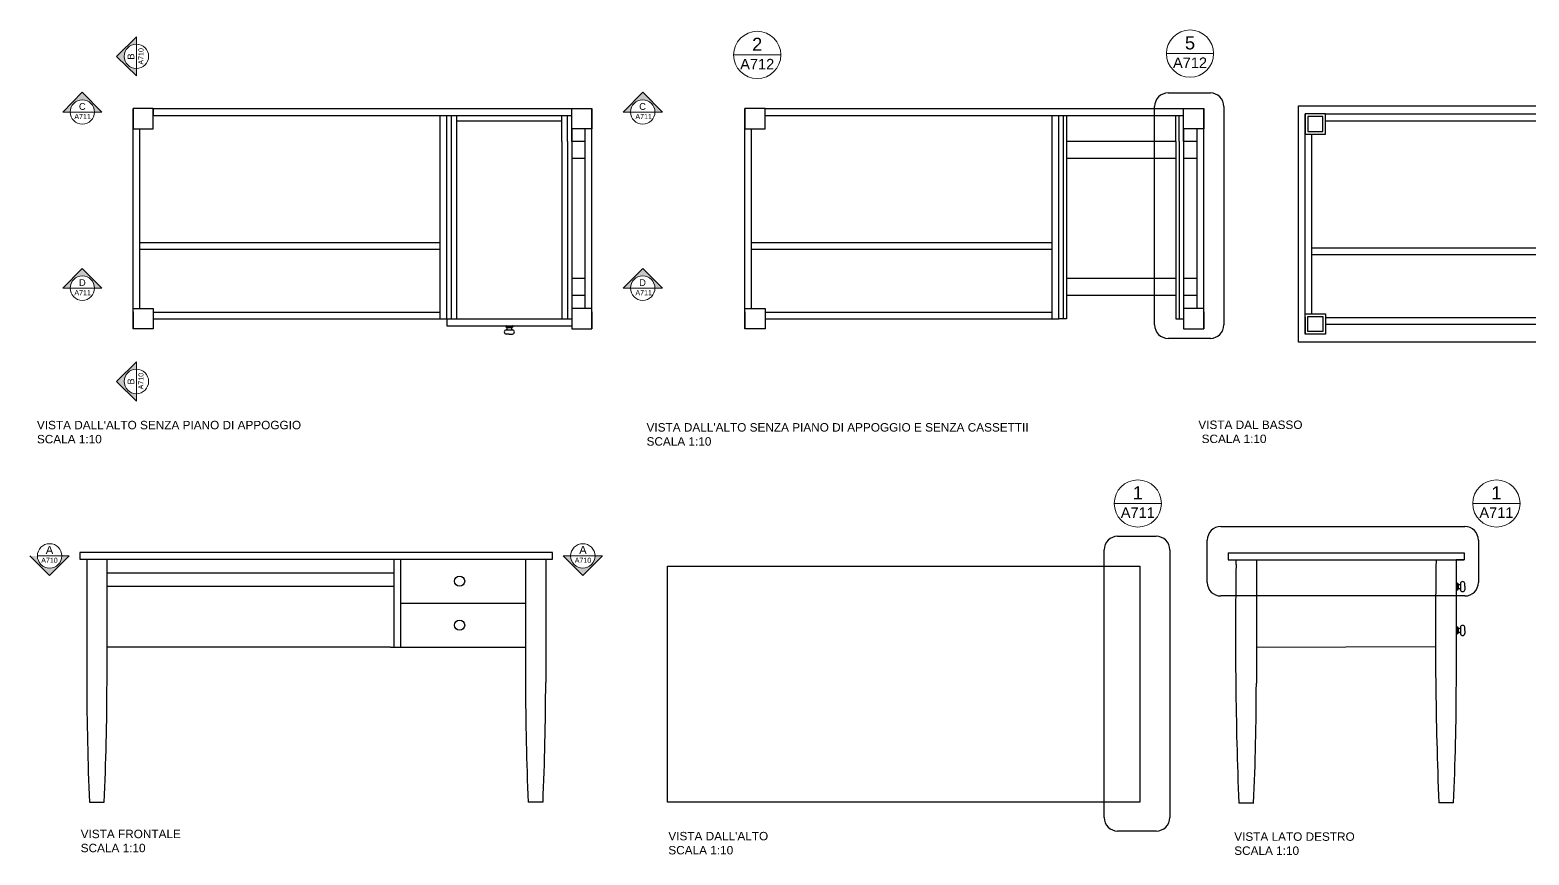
# Model space of a CAD drawing. Header units: millimetres. Extents: x -69 to 1786, y -423 to 412.
# Drawn here: x 26.1 to 470.3, y 167.1 to 411.6 of the extents above; entities that cross this region are included whole.
import ezdxf
from ezdxf.enums import TextEntityAlignment as Align

# ---------------------------------------------------------------- set-up
doc = ezdxf.new("R2010")
doc.units = ezdxf.units.MM
doc.header["$LTSCALE"] = 0.5
doc.layers.add('A-ANNO-SYMB', color=202, linetype='Continuous', lineweight=18)
for name, color, linetype in [('ALTRE LINEE', 70, 'Continuous'), ('CONTRONO SEZIONI', 26, 'Continuous'), ('SIMBOLI', 201, 'Continuous')]:
    doc.layers.add(name, color=color, linetype=linetype)
doc.styles.add('ARIAL', font='arial.ttf')
doc.styles.get("Standard").update_dxf_attribs({"font": 'arial.ttf'})

# ---------------------------------------------------------------- blocks, each defined once
blk = doc.blocks.new('SYMBOL')
at = {"layer": 'A-ANNO-SYMB', "linetype": 'Continuous', "lineweight": 20}
h = blk.add_hatch(color=256, dxfattribs=at)
h.dxf.hatch_style = 1
h.paths.add_polyline_path([(11.206, 4.948), (11.316, 4.948, -1), (11.678, 4.948), (11.788, 4.948), (11.497, 5.241)])
at = {"linetype": 'Continuous', "lineweight": 20}
blk.add_line((11.316, 4.948), (11.678, 4.948), dxfattribs=at)
at = {"layer": 'A-ANNO-SYMB', "linetype": 'Continuous', "lineweight": 20}
for p, q in [((11.206, 4.948), (11.497, 5.241)), ((11.788, 4.948), (11.497, 5.241)), ((11.316, 4.948), (11.206, 4.948)), ((11.678, 4.948), (11.788, 4.948))]:
    blk.add_line(p, q, dxfattribs=at)
blk.add_circle((11.497, 4.948), 0.181, dxfattribs=at)
for tag, p in [('SEZIONE', (11.497, 4.918)), ('TAVOLA', (11.497, 5.08))]:
    blk.add_attdef(tag, text='', height=0.1, dxfattribs=at).set_placement(p, align=Align.TOP_CENTER)
blk = doc.blocks.new('DETAGLI')
at = {"layer": 'A-ANNO-SYMB', "linetype": 'Continuous'}
blk.add_line((486.66, 356.17), (504.76, 356.17), dxfattribs=at)
blk.add_circle((495.71, 356.17), 9.05, dxfattribs=at)
for tag, p in [('TAVOLA', (495.71, 362.76)), ('SEZIONE', (495.71, 354.67))]:
    blk.add_attdef(tag, text='', height=5, dxfattribs=at).set_placement(p, align=Align.TOP_CENTER)

msp = doc.modelspace()

# ---------------------------------------------------------------- hatches: boundary and pattern name
at = {"layer": 'A-ANNO-SYMB', "linetype": 'Continuous', "lineweight": 20}
h = msp.add_hatch(color=256, dxfattribs=at)
h.dxf.hatch_style = 1
h.paths.add_polyline_path([(37.74, 255.76), (35.55, 255.76, -1), (28.31, 255.76), (26.11, 255.76), (31.93, 249.92)])
h = msp.add_hatch(color=256, dxfattribs=at)
h.dxf.hatch_style = 1
h.paths.add_polyline_path([(184.13, 255.76), (186.32, 255.76, 1), (193.56, 255.76), (195.76, 255.76), (189.94, 249.92)])

# ---------------------------------------------------------------- linework, layer by layer
at = {"linetype": 'Continuous', "lineweight": 20}
for p, q in [((35.55, 255.76), (28.31, 255.76)), ((186.32, 255.76), (193.56, 255.76))]:
    msp.add_line(p, q, dxfattribs=at)
at = {"layer": 'A-ANNO-SYMB', "linetype": 'Continuous', "lineweight": 20}
for p, q in [((26.11, 255.76), (31.93, 249.92)), ((37.74, 255.76), (31.93, 249.92)), ((35.55, 255.76), (37.74, 255.76)), ((186.32, 255.76), (184.13, 255.76)), ((184.13, 255.76), (189.94, 249.92)), ((195.76, 255.76), (189.94, 249.92)), ((193.56, 255.76), (195.76, 255.76))]:
    msp.add_line(p, q, dxfattribs=at)
for centre in [(31.93, 255.76), (189.94, 255.76)]:
    msp.add_circle(centre, 3.62, dxfattribs=at)
at = {"layer": 'ALTRE LINEE'}
for p, q in [((56.65, 383.25), (56.65, 388.28)), ((62.65, 388.28), (186.65, 388.33)), ((62.65, 388.28), (62.65, 386.28)), ((192.65, 383.3), (192.65, 388.33)), ((237.97, 383.25), (237.97, 388.28)), ((243.97, 388.28), (367.97, 388.33)), ((373.97, 383.3), (373.97, 388.33)), ((401.99, 389.07), (541.99, 389.07)), ((401.99, 319.07), (401.99, 389.07)), ((401.99, 389.07), (401.99, 389.07)), ((401.99, 389.07), (401.99, 389.07)), ((403.99, 381.67), (403.99, 386.7)), ((409.99, 386.7), (533.99, 386.75)), ((56.65, 327.95), (56.65, 383.25)), ((58.65, 329.02), (58.65, 382.28)), ((62.65, 386.28), (186.65, 386.28)), ((147.65, 325.95), (147.65, 386.28)), ((149.65, 325.95), (149.65, 386.28)), ((150.95, 386.28), (150.95, 378.49)), ((152.55, 386.28), (152.55, 378.49)), ((152.55, 384.68), (183.75, 384.68)), ((183.75, 378.49), (183.75, 386.28)), ((185.35, 378.49), (185.35, 386.28)), ((186.65, 382.33), (186.65, 329.07)), ((186.65, 378.49), (186.65, 382.33)), ((190.65, 329.07), (190.65, 382.33)), ((192.65, 328), (192.65, 383.3)), ((237.97, 327.95), (237.97, 383.25)), ((239.97, 329.02), (239.97, 382.28)), ((243.97, 386.28), (367.97, 386.28)), ((328.97, 325.95), (328.97, 386.28)), ((330.97, 325.95), (330.97, 386.28)), ((332.27, 386.28), (332.27, 378.49)), ((333.27, 386.28), (333.27, 378.49)), ((365.67, 378.49), (365.67, 386.28)), ((366.67, 378.49), (366.67, 386.28)), ((367.97, 382.33), (367.97, 329.07)), ((367.97, 378.49), (367.97, 382.33)), ((371.97, 329.07), (371.97, 382.33)), ((373.97, 328), (373.97, 383.3)), ((409.99, 384.7), (533.99, 384.7)), ((150.95, 378.49), (150.95, 332.91)), ((152.55, 378.49), (152.55, 332.91)), ((183.75, 378.49), (183.75, 332.91)), ((185.35, 378.49), (185.35, 332.91)), ((190.65, 378.49), (186.65, 378.49)), ((332.27, 378.49), (332.27, 332.91)), ((333.27, 378.49), (333.27, 332.91)), ((365.67, 378.49), (333.27, 378.49)), ((365.67, 378.49), (365.67, 332.91)), ((366.67, 378.49), (366.67, 332.91)), ((371.97, 378.49), (367.97, 378.49)), ((403.99, 326.38), (403.99, 381.67)), ((405.99, 327.44), (405.99, 380.7)), ((186.65, 373.49), (186.65, 337.91)), ((190.65, 373.49), (186.65, 373.49)), ((365.67, 373.49), (333.27, 373.49)), ((367.97, 373.49), (367.97, 337.91)), ((371.97, 373.49), (367.97, 373.49)), ((58.65, 348.64), (147.65, 348.64)), ((58.65, 346.64), (147.65, 346.64)), ((239.97, 348.64), (328.97, 348.64)), ((239.97, 346.64), (328.97, 346.64)), ((405.99, 347.06), (494.99, 347.06)), ((405.99, 345.06), (494.99, 345.06)), ((190.65, 337.91), (186.65, 337.91)), ((365.67, 337.91), (333.27, 337.91)), ((371.97, 337.91), (367.97, 337.91)), ((150.95, 332.91), (150.95, 325.95)), ((152.55, 332.91), (152.55, 325.95)), ((183.75, 332.91), (183.75, 325.95)), ((185.35, 332.91), (185.35, 325.95)), ((186.65, 332.91), (186.65, 329.07)), ((190.65, 332.91), (186.65, 332.91)), ((332.27, 332.91), (332.27, 325.95)), ((333.27, 332.91), (333.27, 325.95)), ((365.67, 332.91), (333.27, 332.91)), ((365.67, 332.91), (365.67, 325.95)), ((366.67, 332.91), (366.67, 325.95)), ((367.97, 332.91), (367.97, 329.07)), ((371.97, 332.91), (367.97, 332.91)), ((56.65, 328.05), (56.65, 323.02)), ((62.65, 327.95), (147.65, 327.95)), ((62.65, 325.95), (147.65, 325.95)), ((147.65, 325.95), (149.65, 325.95)), ((149.65, 325.95), (186.65, 325.95)), ((149.65, 325.95), (149.65, 323.95)), ((192.65, 328.1), (192.65, 323.07)), ((237.97, 328.05), (237.97, 323.02)), ((243.97, 327.95), (328.97, 327.95)), ((243.97, 325.95), (328.97, 325.95)), ((328.97, 325.95), (330.97, 325.95)), ((333.27, 325.95), (330.97, 325.95)), ((365.67, 325.95), (367.97, 325.95)), ((373.97, 328.1), (373.97, 323.07)), ((403.99, 326.47), (403.99, 321.44)), ((409.99, 326.38), (494.99, 326.38)), ((409.99, 324.38), (494.99, 324.38)), ((149.65, 323.95), (186.65, 323.95)), ((167.15, 323.75), (167.15, 323.65)), ((169.15, 323.7), (167.15, 323.7)), ((167.21, 322.75), (169.09, 322.75)), ((168.15, 321.45), (167.21, 321.45)), ((167.35, 323.45), (168.95, 323.45)), ((167.54, 322.87), (167.54, 322.75)), ((168.15, 321.45), (169.09, 321.45)), ((168.77, 322.87), (168.77, 322.75)), ((169.15, 323.65), (169.15, 323.75)), ((169.15, 323.75), (169.15, 323.65)), ((541.99, 319.07), (401.99, 319.07)), ((180.93, 256.76), (40.93, 256.76)), ((40.93, 256.76), (40.93, 254.76)), ((40.93, 256.76), (40.93, 254.76)), ((40.93, 256.76), (40.93, 254.76)), ((40.93, 254.76), (180.93, 254.76)), ((42.93, 254.76), (42.93, 218.26)), ((48.93, 254.76), (48.93, 218.26)), ((48.93, 254.26), (48.93, 247.76)), ((133.93, 254.76), (133.93, 228.76)), ((135.93, 254.76), (135.93, 228.76)), ((172.93, 254.76), (172.93, 218.26)), ((178.93, 254.76), (178.93, 218.26)), ((180.93, 254.76), (180.93, 256.76)), ((381.15, 256.62), (451.15, 256.62)), ((381.15, 256.62), (381.15, 254.57)), ((381.15, 254.57), (451.15, 254.57)), ((383.53, 253.19), (383.53, 254.57)), ((389.53, 254.53), (389.53, 218.03)), ((448.78, 254.57), (448.78, 218.07)), ((451.15, 254.57), (448.78, 254.57)), ((451.15, 256.62), (451.15, 254.57)), ((48.93, 250.76), (133.93, 250.76)), ((215.04, 252.76), (355.04, 252.76)), ((215.04, 182.76), (215.04, 252.76)), ((355.04, 252.76), (355.04, 182.76)), ((48.93, 246.76), (133.93, 246.76)), ((448.78, 247.47), (448.78, 245.87)), ((448.98, 247.67), (449.08, 247.67)), ((449.08, 245.67), (448.98, 245.67)), ((448.98, 245.67), (449.08, 245.67)), ((449.03, 245.67), (449.03, 247.67)), ((449.28, 247.47), (449.28, 245.87)), ((449.86, 247.28), (449.98, 247.28)), ((449.86, 246.05), (449.98, 246.05)), ((449.98, 247.61), (449.98, 245.73)), ((451.28, 246.67), (451.28, 247.61)), ((451.28, 246.67), (451.28, 245.73)), ((135.93, 241.76), (172.93, 241.76)), ((448.98, 234.67), (449.08, 234.67)), ((449.08, 232.67), (448.98, 232.67)), ((448.98, 232.67), (449.08, 232.67)), ((449.03, 232.67), (449.03, 234.67)), ((449.28, 234.47), (449.28, 232.87)), ((449.86, 234.28), (449.98, 234.28)), ((449.86, 233.05), (449.98, 233.05)), ((449.98, 234.61), (449.98, 232.73)), ((451.28, 233.67), (451.28, 234.61)), ((451.28, 233.67), (451.28, 232.73)), ((132.93, 228.76), (48.93, 228.76)), ((132.93, 228.76), (172.93, 228.76)), ((389.43, 228.73), (442.6, 228.89)), ((43.73, 182.76), (48.13, 182.76)), ((178.13, 182.76), (173.73, 182.76)), ((355.04, 182.76), (215.04, 182.76)), ((388.73, 182.53), (384.33, 182.53)), ((447.98, 182.57), (443.58, 182.57))]:
    msp.add_line(p, q, dxfattribs=at)
at = {"layer": 'ALTRE LINEE', "lineweight": -3}
msp.add_line((62.65, 388.28), (62.65, 386.28), dxfattribs=at)
at = {"layer": 'ALTRE LINEE'}
for points in [[(56.65, 382.28), (62.65, 382.28), (62.65, 388.28), (56.65, 388.28), (56.65, 382.28)], [(192.65, 382.33), (186.65, 382.33), (186.65, 388.33), (192.65, 388.33), (192.65, 382.33)], [(237.97, 382.28), (243.97, 382.28), (243.97, 388.28), (237.97, 388.28), (237.97, 382.28)], [(373.97, 382.33), (367.97, 382.33), (367.97, 388.33), (373.97, 388.33), (373.97, 382.33)], [(403.99, 380.7), (409.99, 380.7), (409.99, 386.7), (403.99, 386.7), (403.99, 380.7)], [(56.65, 329.02), (62.65, 329.02), (62.65, 323.02), (56.65, 323.02), (56.65, 329.02)], [(192.65, 329.07), (186.65, 329.07), (186.65, 323.07), (192.65, 323.07), (192.65, 329.07)], [(237.97, 329.02), (243.97, 329.02), (243.97, 323.02), (237.97, 323.02), (237.97, 329.02)], [(373.97, 329.07), (367.97, 329.07), (367.97, 323.07), (373.97, 323.07), (373.97, 329.07)], [(403.99, 327.44), (409.99, 327.44), (409.99, 321.44), (403.99, 321.44), (403.99, 327.44)]]:
    msp.add_lwpolyline(points, dxfattribs=at)
for points in [[(404.79, 381.5), (409.19, 381.5), (409.19, 385.9), (404.79, 385.9)], [(404.79, 326.64), (409.19, 326.64), (409.19, 322.24), (404.79, 322.24)]]:
    msp.add_lwpolyline(points, close=True, dxfattribs=at)
for centre in [(153.43, 248.26), (153.43, 235.26)]:
    msp.add_circle(centre, 1.5, dxfattribs=at)
for centre, radius, start, end in [((167.31, 322.1), 0.657, 98.1712, 261.8288), ((167.35, 323.75), 0.2, 90, 180), ((167.35, 323.65), 0.2, 180, 270), ((167.23, 323.27), 0.2, 28.9875, 72.0104), ((166.47, 322.85), 1.07, 358.9617, 28.9875), ((169.84, 322.85), 1.07, 151.0125, 181.0383), ((169.07, 323.27), 0.2, 107.9896, 151.0125), ((168.95, 323.75), 0.2, 0, 90), ((168.95, 323.65), 0.2, 270, 0), ((168.99, 322.1), 0.657, 278.1712, 81.8288), ((1723.61, 232.8), 1281.01, 179.02611, 182.24707), ((1635.88, 232.03), 1252.54, 179.03239, 182.26504), ((448.98, 247.47), 0.2, 90, 180), ((448.98, 245.87), 0.2, 180, 270), ((449.08, 247.47), 0.2, 0, 90), ((449.08, 245.87), 0.2, 270, 0), ((449.46, 247.59), 0.2, 197.9896, 241.0125), ((449.46, 245.75), 0.2, 118.9875, 162.0104), ((449.88, 248.35), 1.07, 241.0125, 271.0383), ((449.88, 244.98), 1.07, 88.9617, 118.9875), ((450.63, 247.51), 0.657, 8.1712, 171.8288), ((450.63, 245.83), 0.657, 188.1712, 351.8288), ((448.98, 234.47), 0.2, 90, 180), ((448.98, 232.87), 0.2, 180, 270), ((449.08, 234.47), 0.2, 0, 90), ((449.08, 232.87), 0.2, 270, 0), ((449.46, 234.59), 0.2, 197.9896, 241.0125), ((449.46, 232.75), 0.2, 118.9875, 162.0104), ((449.88, 235.35), 1.07, 241.0125, 271.0383), ((449.88, 231.98), 1.07, 88.9617, 118.9875), ((450.63, 234.51), 0.657, 8.1712, 171.8288), ((450.63, 232.83), 0.657, 188.1712, 351.8288), ((938.49, 220.69), 895.56, 180.15499, 182.42692), ((-846.62, 220.69), 895.56, 357.57308, 359.84501), ((1068.49, 220.69), 895.56, 180.15499, 182.42692), ((-716.62, 220.69), 895.56, 357.57308, 359.84501), ((-506.03, 220.45), 895.56, 357.57308, 359.84501), ((-446.77, 220.49), 895.56, 357.57308, 359.84501)]:
    msp.add_arc(centre, radius, start, end, dxfattribs=at)
at = {"layer": 'CONTRONO SEZIONI', "lineweight": -3}
for points in [[(363.39, 392.9), (375.91, 392.9)], [(359.39, 324.2), (359.39, 388.9)], [(379.91, 388.9), (379.91, 324.2)], [(375.91, 320.2), (363.39, 320.2)], [(378.99, 264.45), (451.32, 264.45)], [(348.42, 261.57), (359.87, 261.57)], [(374.99, 247.89), (374.99, 260.45)], [(455.32, 260.45), (455.32, 247.89)], [(344.42, 178.25), (344.42, 257.57)], [(363.87, 257.57), (363.87, 178.25)], [(451.32, 243.89), (378.99, 243.89)], [(359.87, 174.25), (348.42, 174.25)]]:
    msp.add_lwpolyline(points, dxfattribs=at)
for centre, start, end in [((363.39, 388.9), 90, 180), ((375.91, 388.9), 0, 90), ((363.39, 324.2), 180, 270), ((375.91, 324.2), 270, 0), ((378.99, 260.45), 90, 180), ((451.32, 260.45), 0, 90), ((348.42, 257.57), 90, 180), ((359.87, 257.57), 0, 90), ((378.99, 247.89), 180, 270), ((451.32, 247.89), 270, 0), ((348.42, 178.25), 180, 270), ((359.87, 178.25), 270, 0)]:
    msp.add_arc(centre, 4, start, end, dxfattribs=at)

# ---------------------------------------------------------------- block references
at = {"layer": 'SIMBOLI', "linetype": 'Continuous', "lineweight": 20}
ref = msp.add_blockref('SYMBOL', (156.61, 173.82), dxfattribs=dict(at, xscale=20, yscale=20, zscale=20, rotation=90.00000000000001))
ref.add_attrib('SEZIONE', 'B', dxfattribs={"layer": '0', "linetype": 'Continuous', "lineweight": 20, "height": 2, "rotation": 90, "style": 'ARIAL'}).set_placement((55.01, 403.71), align=Align.TOP_CENTER)
ref.add_attrib('TAVOLA', 'A710', dxfattribs={"layer": '0', "linetype": 'Continuous', "lineweight": 20, "height": 1.5, "rotation": 90, "style": 'ARIAL'}).set_placement((58.25, 403.76), align=Align.TOP_CENTER)
at = {"layer": 'SIMBOLI'}
ref = msp.add_blockref('DETAGLI', (-141.77, 128.71), dxfattribs=dict(at, xscale=0.773406372680754, yscale=0.773406372680754, zscale=0.773406372680754))
ref.add_attrib('SEZIONE', 'A712', dxfattribs={"layer": 'A-ANNO-SYMB', "linetype": 'Continuous', "height": 3.094, "style": 'ARIAL'}).set_placement((241.61, 403.01), align=Align.TOP_CENTER)
ref.add_attrib('TAVOLA', '2', dxfattribs={"layer": 'A-ANNO-SYMB', "linetype": 'Continuous', "height": 3.87, "style": 'ARIAL'}).set_placement((241.61, 409.27), align=Align.TOP_CENTER)
ref = msp.add_blockref('DETAGLI', (-13.51, 129.11), dxfattribs=dict(at, xscale=0.7734063726807823, yscale=0.7734063726807823, zscale=0.7734063726807823))
ref.add_attrib('SEZIONE', 'A712', dxfattribs={"layer": 'A-ANNO-SYMB', "linetype": 'Continuous', "height": 3.094, "style": 'ARIAL'}).set_placement((369.87, 403.41), align=Align.TOP_CENTER)
ref.add_attrib('TAVOLA', '5', dxfattribs={"layer": 'A-ANNO-SYMB', "linetype": 'Continuous', "height": 3.87, "style": 'ARIAL'}).set_placement((369.87, 409.67), align=Align.TOP_CENTER)
at = {"layer": 'SIMBOLI', "linetype": 'Continuous', "lineweight": 20}
ref = msp.add_blockref('SYMBOL', (271.56, 288.31), dxfattribs=dict(at, xscale=-20, yscale=20, zscale=20))
ref.add_attrib('SEZIONE', 'C', dxfattribs={"layer": '0', "linetype": 'Continuous', "lineweight": 20, "height": 2, "style": 'ARIAL'}).set_placement((41.62, 389.91), align=Align.TOP_CENTER)
ref.add_attrib('TAVOLA', 'A711', dxfattribs={"layer": '0', "linetype": 'Continuous', "lineweight": 20, "height": 1.5, "style": 'ARIAL'}).set_placement((41.72, 386.68), align=Align.TOP_CENTER)
ref = msp.add_blockref('SYMBOL', (-22.26, 288.31), dxfattribs=dict(at, xscale=20, yscale=20, zscale=20))
ref.add_attrib('SEZIONE', 'C', dxfattribs={"layer": '0', "linetype": 'Continuous', "lineweight": 20, "height": 2, "style": 'ARIAL'}).set_placement((207.65, 389.91), align=Align.TOP_CENTER)
ref.add_attrib('TAVOLA', 'A711', dxfattribs={"layer": '0', "linetype": 'Continuous', "lineweight": 20, "height": 1.5, "style": 'ARIAL'}).set_placement((207.97, 386.68), align=Align.TOP_CENTER)
ref = msp.add_blockref('SYMBOL', (271.56, 236.13), dxfattribs=dict(at, xscale=-20, yscale=20, zscale=20))
ref.add_attrib('SEZIONE', 'D', dxfattribs={"layer": '0', "linetype": 'Continuous', "lineweight": 20, "height": 2, "style": 'ARIAL'}).set_placement((41.62, 337.73), align=Align.TOP_CENTER)
ref.add_attrib('TAVOLA', 'A711', dxfattribs={"layer": '0', "linetype": 'Continuous', "lineweight": 20, "height": 1.5, "style": 'ARIAL'}).set_placement((41.72, 334.49), align=Align.TOP_CENTER)
ref = msp.add_blockref('SYMBOL', (-22.26, 236.13), dxfattribs=dict(at, xscale=20, yscale=20, zscale=20))
ref.add_attrib('SEZIONE', 'D', dxfattribs={"layer": '0', "linetype": 'Continuous', "lineweight": 20, "height": 2, "style": 'ARIAL'}).set_placement((207.62, 337.73), align=Align.TOP_CENTER)
ref.add_attrib('TAVOLA', 'A711', dxfattribs={"layer": '0', "linetype": 'Continuous', "lineweight": 20, "height": 1.5, "style": 'ARIAL'}).set_placement((207.97, 334.49), align=Align.TOP_CENTER)
ref = msp.add_blockref('SYMBOL', (156.61, 537.38), dxfattribs=dict(at, xscale=-20, yscale=20, zscale=20, rotation=90))
ref.add_attrib('SEZIONE', 'B', dxfattribs={"layer": '0', "linetype": 'Continuous', "lineweight": 20, "height": 2, "rotation": 90, "style": 'ARIAL'}).set_placement((55.01, 307.44), align=Align.TOP_CENTER)
ref.add_attrib('TAVOLA', 'A710', dxfattribs={"layer": '0', "linetype": 'Continuous', "lineweight": 20, "height": 1.5, "rotation": 90, "style": 'ARIAL'}).set_placement((58.25, 307.54), align=Align.TOP_CENTER)
at = {"layer": 'SIMBOLI'}
ref = msp.add_blockref('DETAGLI', (-28.98, -4.18), dxfattribs=dict(at, xscale=0.7734063726807574, yscale=0.7734063726807574, zscale=0.7734063726807574))
ref.add_attrib('SEZIONE', 'A711', dxfattribs={"layer": 'A-ANNO-SYMB', "linetype": 'Continuous', "height": 3.094, "style": 'ARIAL'}).set_placement((354.4, 270.13), align=Align.TOP_CENTER)
ref.add_attrib('TAVOLA', '1', dxfattribs={"layer": 'A-ANNO-SYMB', "linetype": 'Continuous', "height": 3.87, "style": 'ARIAL'}).set_placement((354.4, 276.39), align=Align.TOP_CENTER)
ref = msp.add_blockref('DETAGLI', (77.27, -4.18), dxfattribs=dict(at, xscale=0.7734063726807574, yscale=0.7734063726807574, zscale=0.7734063726807574))
ref.add_attrib('SEZIONE', 'A711', dxfattribs={"layer": 'A-ANNO-SYMB', "linetype": 'Continuous', "height": 3.094, "style": 'ARIAL'}).set_placement((460.66, 270.13), align=Align.TOP_CENTER)
ref.add_attrib('TAVOLA', '1', dxfattribs={"layer": 'A-ANNO-SYMB', "linetype": 'Continuous', "height": 3.87, "style": 'ARIAL'}).set_placement((460.66, 276.39), align=Align.TOP_CENTER)

# ---------------------------------------------------------------- texts
at = {"layer": 'ALTRE LINEE', "lineweight": -3}
for s, width, heights, insert, char_height, attachment_point in [("VISTA DALL'ALTO SENZA PIANO DI APPOGGIO \\PSCALA 1:10", 103.3026, [14.87], (28.17, 295.77), 2.5, 1), ("VISTA DALL'ALTO SENZA PIANO DI APPOGGIO E SENZA CASSETTII\\PSCALA 1:10", 142.0443, [8.9], (208.82, 295.09), 2.5, 1), ('VISTA DAL BASSO\\P SCALA 1:10', 76.7177, [14], (372.34, 295.86), 2.5, 1), ('A', 12.9861, [0], (30.79, 258.71), 2.37, 1), ('A', 12.9861, [0], (191.08, 258.71), 2.37, 3), ('A710', 11.641, [0], (29.45, 255.21), 1.496, 1), ('A710', 11.641, [0], (192.42, 255.21), 1.496, 3), ('VISTA FRONTALE \\PSCALA 1:10', 82.8, [21.67], (41.14, 174.64), 2.5, 1), ("VISTA DALL'ALTO \\PSCALA 1:10", 93.5276, [12.88], (215.28, 173.99), 2.5, 1), ('VISTA LATO DESTRO \\PSCALA 1:10', 70.6652, [12.23], (382.97, 173.85), 2.5, 1)]:
    msp.add_mtext_dynamic_manual_height_columns(s, width=width, gutter_width=12.5, heights=heights, dxfattribs=dict(at, insert=insert, char_height=char_height, attachment_point=attachment_point))

doc.saveas('drawing.dxf')
